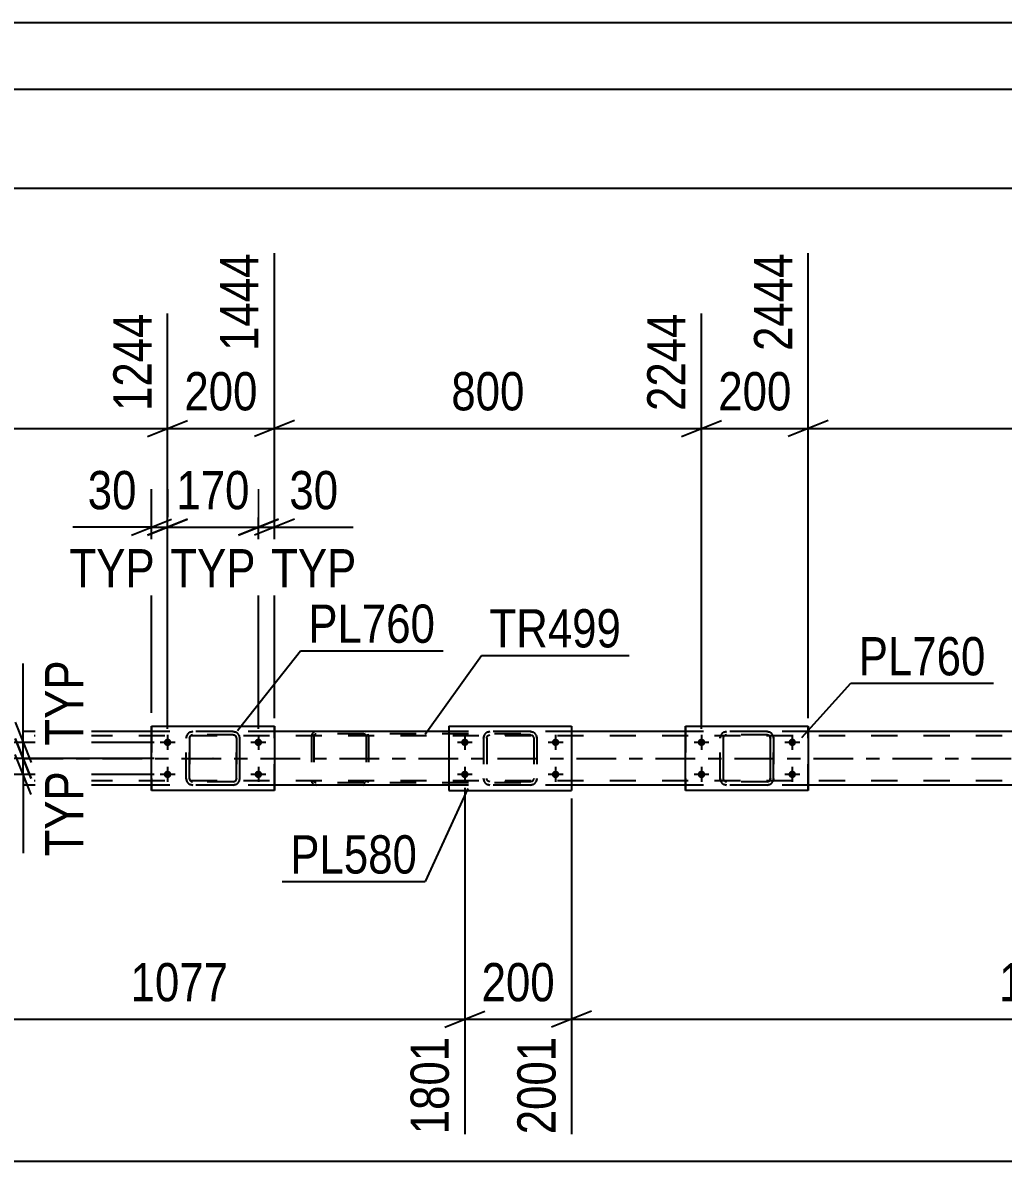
# Model space of a CAD drawing. Header units: millimetres. Extents: x -45 to 796, y -433 to 161.
# Drawn here: x 38.9 to 112.4, y 76.2 to 161.4 of the extents above; entities that cross this region are included whole.
import ezdxf

# ---------------------------------------------------------------- set-up
doc = ezdxf.new("R2010")
doc.units = ezdxf.units.MM
doc.linetypes.add('DXK_LINE_DOT2', pattern=[3.9198, 1.9599, -1.9599])
doc.linetypes.add('DXK_LINE_DOT3', pattern=[5.9187, 2.979, -0.9799, 0.9799, -0.9799])
doc.styles.add('Arial Narrow', font='ARIALN.TTF', dxfattribs={"height": 0.2})

# ---------------------------------------------------------------- blocks, each defined once
blk = doc.blocks.new('Unknown-814760973-1133')
at = {"color": 5, "linetype": 'Continuous'}
for p, q in [((795.855, 161.433), (-45.145, 161.433)), ((790.855, 156.433), (-40.145, 156.433))]:
    blk.add_line(p, q, dxfattribs=at)
blk = doc.blocks.new('Part-814760973-2598 - 2588')
at = {"color": 7, "linetype": 'DXK_LINE_DOT2'}
for p, q in [((51.445, 108.3), (51.628, 108.337)), ((51.445, 108.3), (51.449, 108.3)), ((51.633, 108.337), (51.449, 108.3)), ((54.673, 108.337), (51.628, 108.337)), ((54.668, 108.337), (54.852, 108.3)), ((54.857, 108.3), (54.673, 108.337)), ((51.148, 107.857), (51.185, 108.041)), ((51.148, 107.857), (51.153, 107.857)), ((51.148, 104.817), (51.148, 107.857)), ((51.189, 108.041), (51.153, 107.857)), ((51.153, 104.817), (51.153, 107.857)), ((51.406, 107.949), (51.388, 107.857)), ((51.393, 107.857), (51.388, 107.857)), ((51.388, 107.857), (51.388, 104.817)), ((51.393, 107.857), (51.411, 107.949)), ((51.393, 104.817), (51.393, 107.857)), ((51.459, 108.027), (51.406, 107.949)), ((51.411, 107.949), (51.463, 108.027)), ((51.536, 108.079), (51.459, 108.027)), ((51.463, 108.027), (51.541, 108.079)), ((51.628, 108.097), (51.536, 108.079)), ((51.541, 108.079), (51.633, 108.097)), ((54.673, 108.097), (51.628, 108.097)), ((54.76, 108.079), (54.668, 108.097)), ((54.673, 108.097), (54.765, 108.079)), ((54.76, 108.079), (54.765, 108.079)), ((54.838, 108.027), (54.76, 108.079)), ((54.765, 108.079), (54.843, 108.027)), ((54.89, 107.949), (54.838, 108.027)), ((54.843, 108.027), (54.895, 107.949)), ((54.908, 107.857), (54.89, 107.949)), ((54.895, 107.949), (54.913, 107.857)), ((54.913, 107.857), (54.908, 107.857)), ((54.908, 107.857), (54.908, 104.817)), ((54.913, 104.817), (54.913, 107.857)), ((55.112, 108.041), (55.148, 107.857)), ((55.153, 107.857), (55.116, 108.041)), ((55.153, 107.857), (55.148, 107.857)), ((55.148, 107.857), (55.148, 104.817)), ((55.153, 104.817), (55.153, 107.857)), ((51.153, 104.817), (51.148, 104.817)), ((51.185, 104.633), (51.148, 104.817)), ((51.153, 104.817), (51.189, 104.633)), ((51.388, 104.817), (51.393, 104.817)), ((51.388, 104.817), (51.406, 104.725)), ((51.411, 104.725), (51.393, 104.817)), ((51.406, 104.725), (51.459, 104.647)), ((51.463, 104.647), (51.411, 104.725)), ((51.445, 104.373), (51.449, 104.373)), ((51.628, 104.337), (51.445, 104.373)), ((51.449, 104.373), (51.633, 104.337)), ((51.459, 104.647), (51.536, 104.595)), ((51.541, 104.595), (51.463, 104.647)), ((51.536, 104.595), (51.628, 104.577)), ((51.633, 104.577), (51.541, 104.595)), ((54.673, 104.577), (51.628, 104.577)), ((54.673, 104.337), (51.628, 104.337)), ((54.668, 104.577), (54.76, 104.595)), ((54.852, 104.373), (54.668, 104.337)), ((54.765, 104.595), (54.673, 104.577)), ((54.673, 104.337), (54.857, 104.373)), ((54.76, 104.595), (54.838, 104.647)), ((54.76, 104.595), (54.765, 104.595)), ((54.843, 104.647), (54.765, 104.595)), ((54.838, 104.647), (54.89, 104.725)), ((54.895, 104.725), (54.843, 104.647)), ((54.89, 104.725), (54.908, 104.817)), ((54.913, 104.817), (54.895, 104.725)), ((54.908, 104.817), (54.913, 104.817)), ((55.148, 104.817), (55.112, 104.633)), ((55.116, 104.633), (55.153, 104.817)), ((55.148, 104.817), (55.153, 104.817))]:
    blk.add_line(p, q, dxfattribs=at)
at = {"color": 7, "linetype": 'DXK_LINE_DOT3'}
blk.add_line((53.156, 106.337), (53.145, 106.337), dxfattribs=at)
at = {"color": 7, "linetype": 'DXK_LINE_DOT2'}
for centre, start, end in [((51.628, 107.857), 112.5, 157.5), ((51.633, 107.857), 112.5, 157.5), ((54.668, 107.857), 22.5, 67.5), ((54.673, 107.857), 22.5, 67.5), ((51.628, 104.817), 202.5, 247.5), ((51.633, 104.817), 202.5, 247.5), ((54.668, 104.817), 292.5, 337.5), ((54.673, 104.817), 292.5, 337.5)]:
    blk.add_arc(centre, 0.48, start, end, dxfattribs=at)
blk = doc.blocks.new('Part-814760973-2596 - 2588')
at = {"color": 2, "linetype": 'Continuous'}
for p, q in [((48.553, 103.937), (48.553, 108.737)), ((48.553, 108.737), (48.553, 108.737)), ((48.553, 108.737), (57.753, 108.737)), ((57.753, 108.737), (57.753, 103.937)), ((48.553, 103.937), (48.553, 103.937)), ((57.753, 103.937), (48.553, 103.937))]:
    blk.add_line(p, q, dxfattribs=at)
at = {"color": 7, "linetype": 'DXK_LINE_DOT2'}
for p, q in [((48.553, 108.737), (48.553, 103.937)), ((48.553, 108.737), (48.553, 108.737)), ((57.753, 103.937), (57.753, 108.737)), ((48.553, 103.937), (48.553, 103.937))]:
    blk.add_line(p, q, dxfattribs=at)
blk = doc.blocks.new('Bolt-814760973-2706 - 2588')
at = {"linetype": 'Continuous'}
for points in [[(72.021, 107.257, -1), (72.021, 107.817, -1)], [(78.821, 107.257, -1), (78.821, 107.817, -1)], [(72.021, 104.857, -1), (72.021, 105.417, -1)], [(78.821, 104.857, -1), (78.821, 105.417, -1)]]:
    blk.add_hatch(color=1, dxfattribs=at).paths.add_polyline_path(points)
at = {"color": 1, "linetype": 'Continuous'}
for p, q in [((72.581, 107.537), (71.461, 107.537)), ((72.021, 108.097), (72.021, 106.977)), ((79.381, 107.537), (78.261, 107.537)), ((78.821, 108.097), (78.821, 106.977)), ((72.581, 105.137), (71.461, 105.137)), ((72.021, 105.697), (72.021, 104.577)), ((79.381, 105.137), (78.261, 105.137)), ((78.821, 105.697), (78.821, 104.577))]:
    blk.add_line(p, q, dxfattribs=at)
blk = doc.blocks.new('Part-814760973-2710 - 2588')
at = {"color": 7, "linetype": 'DXK_LINE_DOT2'}
for p, q in [((91.444, 108.3), (91.627, 108.337)), ((91.444, 108.3), (91.448, 108.3)), ((91.632, 108.337), (91.448, 108.3)), ((94.672, 108.337), (91.627, 108.337)), ((94.667, 108.337), (94.851, 108.3)), ((94.856, 108.3), (94.672, 108.337)), ((91.147, 107.857), (91.184, 108.041)), ((91.147, 107.857), (91.152, 107.857)), ((91.147, 104.817), (91.147, 107.857)), ((91.189, 108.041), (91.152, 107.857)), ((91.152, 104.817), (91.152, 107.857)), ((91.406, 107.949), (91.387, 107.857)), ((91.392, 107.857), (91.387, 107.857)), ((91.387, 107.857), (91.387, 104.817)), ((91.392, 107.857), (91.41, 107.949)), ((91.392, 104.817), (91.392, 107.857)), ((91.458, 108.027), (91.406, 107.949)), ((91.41, 107.949), (91.462, 108.027)), ((91.536, 108.079), (91.458, 108.027)), ((91.462, 108.027), (91.54, 108.079)), ((91.627, 108.097), (91.536, 108.079)), ((91.54, 108.079), (91.632, 108.097)), ((94.672, 108.097), (91.627, 108.097)), ((94.759, 108.079), (94.667, 108.097)), ((94.672, 108.097), (94.764, 108.079)), ((94.759, 108.079), (94.764, 108.079)), ((94.837, 108.027), (94.759, 108.079)), ((94.764, 108.079), (94.842, 108.027)), ((94.889, 107.949), (94.837, 108.027)), ((94.842, 108.027), (94.894, 107.949)), ((94.907, 107.857), (94.889, 107.949)), ((94.894, 107.949), (94.912, 107.857)), ((94.912, 107.857), (94.907, 107.857)), ((94.907, 107.857), (94.907, 104.817)), ((94.912, 104.817), (94.912, 107.857)), ((95.111, 108.041), (95.147, 107.857)), ((95.152, 107.857), (95.115, 108.041)), ((95.152, 107.857), (95.147, 107.857)), ((95.147, 107.857), (95.147, 104.817)), ((95.152, 104.817), (95.152, 107.857)), ((91.152, 104.817), (91.147, 104.817)), ((91.184, 104.633), (91.147, 104.817)), ((91.152, 104.817), (91.189, 104.633)), ((91.387, 104.817), (91.392, 104.817)), ((91.387, 104.817), (91.406, 104.725)), ((91.41, 104.725), (91.392, 104.817)), ((91.406, 104.725), (91.458, 104.647)), ((91.462, 104.647), (91.41, 104.725)), ((91.444, 104.373), (91.448, 104.373)), ((91.627, 104.337), (91.444, 104.373)), ((91.448, 104.373), (91.632, 104.337)), ((91.458, 104.647), (91.536, 104.595)), ((91.54, 104.595), (91.462, 104.647)), ((91.536, 104.595), (91.627, 104.577)), ((91.632, 104.577), (91.54, 104.595)), ((94.672, 104.577), (91.627, 104.577)), ((94.672, 104.337), (91.627, 104.337)), ((94.667, 104.577), (94.759, 104.595)), ((94.851, 104.373), (94.667, 104.337)), ((94.764, 104.595), (94.672, 104.577)), ((94.672, 104.337), (94.856, 104.373)), ((94.759, 104.595), (94.837, 104.647)), ((94.759, 104.595), (94.764, 104.595)), ((94.842, 104.647), (94.764, 104.595)), ((94.837, 104.647), (94.889, 104.725)), ((94.894, 104.725), (94.842, 104.647)), ((94.889, 104.725), (94.907, 104.817)), ((94.912, 104.817), (94.894, 104.725)), ((94.907, 104.817), (94.912, 104.817)), ((95.147, 104.817), (95.111, 104.633)), ((95.115, 104.633), (95.152, 104.817)), ((95.147, 104.817), (95.152, 104.817))]:
    blk.add_line(p, q, dxfattribs=at)
at = {"color": 7, "linetype": 'DXK_LINE_DOT3'}
blk.add_line((93.155, 106.337), (93.144, 106.337), dxfattribs=at)
at = {"color": 7, "linetype": 'DXK_LINE_DOT2'}
for centre, start, end in [((91.627, 107.857), 112.5, 157.5), ((91.632, 107.857), 112.5, 157.5), ((94.667, 107.857), 22.5, 67.5), ((94.672, 107.857), 22.5, 67.5), ((91.627, 104.817), 202.5, 247.5), ((91.632, 104.817), 202.5, 247.5), ((94.667, 104.817), 292.5, 337.5), ((94.672, 104.817), 292.5, 337.5)]:
    blk.add_arc(centre, 0.48, start, end, dxfattribs=at)
blk = doc.blocks.new('Part-814760973-2715 - 2588')
at = {"color": 2, "linetype": 'Continuous'}
for p, q in [((70.821, 108.737), (70.821, 103.937)), ((70.821, 108.737), (80.021, 108.737)), ((80.021, 108.737), (80.021, 103.937)), ((70.821, 103.937), (80.021, 103.937))]:
    blk.add_line(p, q, dxfattribs=at)
blk = doc.blocks.new('Bolt-814760973-2722 - 2588')
at = {"linetype": 'Continuous'}
for points in [[(49.473, 107.537), (49.479, 107.595), (49.497, 107.651), (49.526, 107.701), (49.566, 107.745), (49.613, 107.779), (49.666, 107.803), (49.724, 107.815), (49.782, 107.815), (49.84, 107.803), (49.893, 107.779), (49.94, 107.745), (49.98, 107.701), (50.009, 107.651), (50.027, 107.595), (50.033, 107.537), (50.027, 107.479), (50.009, 107.423), (49.98, 107.372), (49.94, 107.329), (49.893, 107.294), (49.84, 107.271), (49.782, 107.258), (49.724, 107.258), (49.666, 107.271), (49.613, 107.294), (49.566, 107.329), (49.526, 107.372), (49.497, 107.423), (49.479, 107.479)], [(56.273, 107.537), (56.279, 107.595), (56.297, 107.651), (56.326, 107.701), (56.366, 107.745), (56.413, 107.779), (56.466, 107.803), (56.524, 107.815), (56.582, 107.815), (56.64, 107.803), (56.693, 107.779), (56.74, 107.745), (56.78, 107.701), (56.809, 107.651), (56.827, 107.595), (56.833, 107.537), (56.827, 107.479), (56.809, 107.423), (56.78, 107.372), (56.74, 107.329), (56.693, 107.294), (56.64, 107.271), (56.582, 107.258), (56.524, 107.258), (56.466, 107.271), (56.413, 107.294), (56.366, 107.329), (56.326, 107.372), (56.297, 107.423), (56.279, 107.479)], [(49.473, 105.137), (49.479, 105.195), (49.497, 105.251), (49.526, 105.301), (49.566, 105.345), (49.613, 105.379), (49.666, 105.403), (49.724, 105.415), (49.782, 105.415), (49.84, 105.403), (49.893, 105.379), (49.94, 105.345), (49.98, 105.301), (50.009, 105.251), (50.027, 105.195), (50.033, 105.137), (50.027, 105.079), (50.009, 105.023), (49.98, 104.972), (49.94, 104.929), (49.893, 104.894), (49.84, 104.871), (49.782, 104.858), (49.724, 104.858), (49.666, 104.871), (49.613, 104.894), (49.566, 104.929), (49.526, 104.972), (49.497, 105.023), (49.479, 105.079)], [(56.273, 105.137), (56.279, 105.195), (56.297, 105.251), (56.326, 105.301), (56.366, 105.345), (56.413, 105.379), (56.466, 105.403), (56.524, 105.415), (56.582, 105.415), (56.64, 105.403), (56.693, 105.379), (56.74, 105.345), (56.78, 105.301), (56.809, 105.251), (56.827, 105.195), (56.833, 105.137), (56.827, 105.079), (56.809, 105.023), (56.78, 104.972), (56.74, 104.929), (56.693, 104.894), (56.64, 104.871), (56.582, 104.858), (56.524, 104.858), (56.466, 104.871), (56.413, 104.894), (56.366, 104.929), (56.326, 104.972), (56.297, 105.023), (56.279, 105.079)]]:
    blk.add_hatch(color=1, dxfattribs=at).paths.add_polyline_path(points)
at = {"color": 1, "linetype": 'Continuous'}
for p, q in [((50.313, 107.537), (49.193, 107.537)), ((49.753, 108.097), (49.753, 106.977)), ((57.113, 107.537), (55.993, 107.537)), ((56.553, 108.097), (56.553, 106.977)), ((50.313, 105.137), (49.193, 105.137)), ((49.753, 105.697), (49.753, 104.577)), ((57.113, 105.137), (55.993, 105.137)), ((56.553, 105.697), (56.553, 104.577))]:
    blk.add_line(p, q, dxfattribs=at)
blk = doc.blocks.new('Part-814760973-2737 - 2588')
at = {"color": 2, "linetype": 'Continuous'}
for p, q in [((88.552, 103.937), (88.552, 108.737)), ((88.552, 108.737), (88.552, 108.737)), ((88.552, 108.737), (97.752, 108.737)), ((97.752, 108.737), (97.752, 103.937)), ((88.552, 103.937), (88.552, 103.937)), ((97.752, 103.937), (88.552, 103.937))]:
    blk.add_line(p, q, dxfattribs=at)
at = {"color": 7, "linetype": 'DXK_LINE_DOT2'}
for p, q in [((88.552, 108.737), (88.552, 103.937)), ((88.552, 108.737), (88.552, 108.737)), ((97.752, 103.937), (97.752, 108.737)), ((88.552, 103.937), (88.552, 103.937))]:
    blk.add_line(p, q, dxfattribs=at)
blk = doc.blocks.new('Part-814760973-2825 - 2588')
at = {"color": 7, "linetype": 'DXK_LINE_DOT2'}
for p, q in [((73.717, 108.3), (73.901, 108.337)), ((73.901, 108.337), (73.717, 108.3)), ((76.941, 108.337), (73.901, 108.337)), ((76.941, 108.337), (77.125, 108.3)), ((77.125, 108.3), (76.941, 108.337)), ((73.421, 107.857), (73.458, 108.041)), ((73.458, 108.041), (73.421, 107.857)), ((73.421, 107.857), (73.421, 104.817)), ((73.661, 107.857), (73.679, 107.949)), ((73.661, 107.857), (73.661, 104.817)), ((73.679, 107.949), (73.731, 108.027)), ((73.731, 108.027), (73.809, 108.079)), ((73.809, 108.079), (73.901, 108.097)), ((76.941, 108.097), (73.901, 108.097)), ((76.941, 108.097), (77.033, 108.079)), ((77.033, 108.079), (77.111, 108.027)), ((77.111, 108.027), (77.163, 107.949)), ((77.163, 107.949), (77.181, 107.857)), ((77.181, 107.857), (77.181, 104.817)), ((77.385, 108.041), (77.421, 107.857)), ((77.421, 107.857), (77.385, 108.041)), ((77.421, 107.857), (77.421, 104.817)), ((73.458, 104.633), (73.421, 104.817)), ((73.421, 104.817), (73.458, 104.633)), ((73.679, 104.725), (73.661, 104.817)), ((73.731, 104.647), (73.679, 104.725)), ((73.901, 104.337), (73.717, 104.373)), ((73.717, 104.373), (73.901, 104.337)), ((73.809, 104.595), (73.731, 104.647)), ((73.901, 104.577), (73.809, 104.595)), ((76.941, 104.577), (73.901, 104.577)), ((76.941, 104.337), (73.901, 104.337)), ((77.033, 104.595), (76.941, 104.577)), ((77.125, 104.373), (76.941, 104.337)), ((76.941, 104.337), (77.125, 104.373)), ((77.111, 104.647), (77.033, 104.595)), ((77.163, 104.725), (77.111, 104.647)), ((77.181, 104.817), (77.163, 104.725)), ((77.421, 104.817), (77.385, 104.633)), ((77.385, 104.633), (77.421, 104.817))]:
    blk.add_line(p, q, dxfattribs=at)
at = {"color": 7, "linetype": 'DXK_LINE_DOT3'}
blk.add_line((75.421, 106.337), (75.421, 106.337), dxfattribs=at)
at = {"color": 7, "linetype": 'DXK_LINE_DOT2'}
for centre, start, end in [((73.901, 107.857), 112.5, 157.5), ((73.901, 107.857), 112.5, 157.5), ((76.941, 107.857), 22.5, 67.5), ((76.941, 107.857), 22.5, 67.5), ((73.901, 104.817), 202.5, 247.5), ((73.901, 104.817), 202.5, 247.5), ((76.941, 104.817), 292.5, 337.5), ((76.941, 104.817), 292.5, 337.5)]:
    blk.add_arc(centre, 0.48, start, end, dxfattribs=at)
blk = doc.blocks.new('Part-814760973-2895 - 2588')
at = {"color": 2, "linetype": 'Continuous'}
for p, q in [((48.553, 108.337), (38.953, 108.337)), ((70.821, 108.337), (57.753, 108.337)), ((88.552, 108.337), (80.021, 108.337)), ((124.982, 108.337), (97.752, 108.337)), ((48.553, 104.337), (38.953, 104.337)), ((70.821, 104.337), (57.753, 104.337)), ((88.552, 104.337), (80.021, 104.337)), ((124.982, 104.337), (97.752, 104.337))]:
    blk.add_line(p, q, dxfattribs=at)
at = {"color": 7, "linetype": 'DXK_LINE_DOT2'}
for p, q in [((57.753, 108.337), (48.553, 108.337)), ((80.021, 108.337), (70.821, 108.337)), ((97.752, 108.337), (88.552, 108.337)), ((715.922, 108.017), (38.953, 108.017)), ((715.922, 104.657), (38.953, 104.657)), ((57.753, 104.337), (48.553, 104.337)), ((80.021, 104.337), (70.821, 104.337)), ((97.752, 104.337), (88.552, 104.337))]:
    blk.add_line(p, q, dxfattribs=at)
at = {"color": 7, "linetype": 'DXK_LINE_DOT3'}
blk.add_line((38.953, 106.337), (715.922, 106.337), dxfattribs=at)
blk = doc.blocks.new('Bolt-814760973-2959 - 2588')
at = {"linetype": 'Continuous'}
for points in [[(89.472, 107.537), (89.478, 107.595), (89.496, 107.651), (89.526, 107.701), (89.565, 107.745), (89.612, 107.779), (89.666, 107.803), (89.723, 107.815), (89.781, 107.815), (89.839, 107.803), (89.892, 107.779), (89.939, 107.745), (89.979, 107.701), (90.008, 107.651), (90.026, 107.595), (90.032, 107.537), (90.026, 107.479), (90.008, 107.423), (89.979, 107.372), (89.939, 107.329), (89.892, 107.294), (89.839, 107.271), (89.781, 107.258), (89.723, 107.258), (89.666, 107.271), (89.612, 107.294), (89.565, 107.329), (89.526, 107.372), (89.496, 107.423), (89.478, 107.479)], [(96.272, 107.537), (96.278, 107.595), (96.296, 107.651), (96.326, 107.701), (96.365, 107.745), (96.412, 107.779), (96.466, 107.803), (96.523, 107.815), (96.581, 107.815), (96.639, 107.803), (96.692, 107.779), (96.739, 107.745), (96.779, 107.701), (96.808, 107.651), (96.826, 107.595), (96.832, 107.537), (96.826, 107.479), (96.808, 107.423), (96.779, 107.372), (96.739, 107.329), (96.692, 107.294), (96.639, 107.271), (96.581, 107.258), (96.523, 107.258), (96.466, 107.271), (96.412, 107.294), (96.365, 107.329), (96.326, 107.372), (96.296, 107.423), (96.278, 107.479)], [(89.472, 105.137), (89.478, 105.195), (89.496, 105.251), (89.526, 105.301), (89.565, 105.345), (89.612, 105.379), (89.666, 105.403), (89.723, 105.415), (89.781, 105.415), (89.839, 105.403), (89.892, 105.379), (89.939, 105.345), (89.979, 105.301), (90.008, 105.251), (90.026, 105.195), (90.032, 105.137), (90.026, 105.079), (90.008, 105.023), (89.979, 104.972), (89.939, 104.929), (89.892, 104.894), (89.839, 104.871), (89.781, 104.858), (89.723, 104.858), (89.666, 104.871), (89.612, 104.894), (89.565, 104.929), (89.526, 104.972), (89.496, 105.023), (89.478, 105.079)], [(96.272, 105.137), (96.278, 105.195), (96.296, 105.251), (96.326, 105.301), (96.365, 105.345), (96.412, 105.379), (96.466, 105.403), (96.523, 105.415), (96.581, 105.415), (96.639, 105.403), (96.692, 105.379), (96.739, 105.345), (96.779, 105.301), (96.808, 105.251), (96.826, 105.195), (96.832, 105.137), (96.826, 105.079), (96.808, 105.023), (96.779, 104.972), (96.739, 104.929), (96.692, 104.894), (96.639, 104.871), (96.581, 104.858), (96.523, 104.858), (96.466, 104.871), (96.412, 104.894), (96.365, 104.929), (96.326, 104.972), (96.296, 105.023), (96.278, 105.079)]]:
    blk.add_hatch(color=1, dxfattribs=at).paths.add_polyline_path(points)
at = {"color": 1, "linetype": 'Continuous'}
for p, q in [((90.312, 107.537), (89.192, 107.537)), ((89.752, 108.097), (89.752, 106.977)), ((97.112, 107.537), (95.992, 107.537)), ((96.552, 108.097), (96.552, 106.977)), ((90.312, 105.137), (89.192, 105.137)), ((89.752, 105.697), (89.752, 104.577)), ((97.112, 105.137), (95.992, 105.137)), ((96.552, 105.697), (96.552, 104.577))]:
    blk.add_line(p, q, dxfattribs=at)
blk = doc.blocks.new('Part-814760973-2975 - 2588')
at = {"color": 7, "linetype": 'DXK_LINE_DOT2'}
for p, q in [((60.881, 108.337), (60.75, 108.312)), ((76.21, 108.337), (60.881, 108.337)), ((64.587, 108.312), (64.456, 108.337)), ((60.566, 108.139), (60.54, 108.017)), ((60.54, 108.017), (60.54, 104.657)), ((60.71, 108.017), (60.723, 108.078)), ((60.71, 108.017), (60.71, 104.657)), ((60.723, 108.078), (60.76, 108.13)), ((60.76, 108.13), (60.791, 108.149)), ((60.791, 108.149), (60.816, 108.165)), ((60.816, 108.165), (60.881, 108.177)), ((76.21, 108.177), (60.881, 108.177)), ((64.456, 108.177), (64.521, 108.165)), ((64.521, 108.165), (64.577, 108.13)), ((64.577, 108.13), (64.614, 108.078)), ((64.614, 108.078), (64.627, 108.017)), ((64.627, 108.017), (64.627, 104.657)), ((64.797, 108.017), (64.771, 108.139)), ((64.797, 108.017), (64.797, 104.657)), ((60.54, 104.657), (60.566, 104.534)), ((60.723, 104.596), (60.71, 104.657)), ((60.76, 104.544), (60.723, 104.596)), ((60.75, 104.361), (60.881, 104.337)), ((60.816, 104.509), (60.76, 104.544)), ((60.881, 104.497), (60.816, 104.509)), ((76.21, 104.497), (60.881, 104.497)), ((76.21, 104.337), (60.881, 104.337)), ((64.456, 104.497), (64.521, 104.509)), ((64.456, 104.337), (64.587, 104.361)), ((64.521, 104.509), (64.546, 104.524)), ((64.546, 104.524), (64.577, 104.544)), ((64.614, 104.596), (64.577, 104.544)), ((64.627, 104.657), (64.614, 104.596)), ((64.771, 104.534), (64.797, 104.657))]:
    blk.add_line(p, q, dxfattribs=at)
for centre, start, end in [((60.868, 108.003), 110.75831, 155.68004), ((60.868, 104.671), 204.31996, 249.24168)]:
    blk.add_arc(centre, 0.331, start, end, dxfattribs=at)
blk = doc.blocks.new('StraightDimension-814760973-3057 - 2588')
at = {"color": 7, "linetype": 'Continuous'}
blk.add_line((-0.328, 149.035), (716.562, 149.035), dxfattribs=at)
blk = doc.blocks.new('StraightDimension-814760973-22960 - 2588')
at = {"color": 7, "linetype": 'Continuous'}
for p, q in [((18.063, 109.337), (18.063, 142.339)), ((49.753, 108.537), (49.753, 139.667)), ((19.563, 131.654), (16.563, 130.454)), ((48.253, 130.454), (51.253, 131.654)), ((18.063, 131.054), (49.753, 131.054))]:
    blk.add_line(p, q, dxfattribs=at)
at = {"color": 0}
blk.add_wipeout([(37.251, 131.804), (37.251, 136.004), (30.566, 136.004), (30.566, 131.804)], dxfattribs=at)
at = {"color": 3, "style": 'Arial Narrow'}
blk.add_text('800', height=2.8633, dxfattribs=at).set_placement((31.166, 132.404))
at = {"color": 0, "linetype": 'Continuous'}
blk.add_wipeout([(49.153, 140.267), (44.953, 140.267), (44.953, 131.754), (49.153, 131.754)], dxfattribs=at)
at = {"color": 3, "linetype": 'Continuous', "style": 'Arial Narrow'}
blk.add_text('1244', height=2.8633, rotation=90.00021, dxfattribs=at).set_placement((48.553, 132.354))
blk = doc.blocks.new('StraightDimension-814760973-22956 - 2588')
at = {"color": 7, "linetype": 'Continuous'}
for p, q in [((97.752, 109.337), (97.752, 144.167)), ((133.809, 112.392), (133.809, 139.667)), ((99.252, 131.654), (96.252, 130.454)), ((132.309, 130.454), (135.309, 131.654)), ((97.752, 131.054), (133.809, 131.054))]:
    blk.add_line(p, q, dxfattribs=at)
at = {"color": 0}
blk.add_wipeout([(119.123, 131.804), (119.123, 136.004), (112.438, 136.004), (112.438, 131.804)], dxfattribs=at)
at = {"color": 3, "style": 'Arial Narrow'}
blk.add_text('901', height=2.8633, dxfattribs=at).set_placement((113.038, 132.404))
at = {"color": 0, "linetype": 'Continuous'}
blk.add_wipeout([(133.209, 140.267), (129.009, 140.267), (129.009, 131.754), (133.209, 131.754)], dxfattribs=at)
at = {"color": 3, "linetype": 'Continuous', "style": 'Arial Narrow'}
blk.add_text('3345', height=2.8633, rotation=90.00021, dxfattribs=at).set_placement((132.609, 132.354))
blk = doc.blocks.new('StraightDimension-814760973-22957 - 2588')
at = {"color": 7, "linetype": 'Continuous'}
for p, q in [((97.752, 109.337), (97.752, 144.167)), ((89.752, 108.537), (89.752, 139.667)), ((88.252, 130.454), (91.252, 131.654)), ((99.252, 131.654), (96.252, 130.454)), ((89.752, 131.054), (97.752, 131.054))]:
    blk.add_line(p, q, dxfattribs=at)
at = {"color": 0}
blk.add_wipeout([(97.095, 131.804), (97.095, 136.004), (90.41, 136.004), (90.41, 131.804)], dxfattribs=at)
at = {"color": 3, "style": 'Arial Narrow'}
blk.add_text('200', height=2.8633, dxfattribs=at).set_placement((91.01, 132.404))
at = {"color": 0, "linetype": 'Continuous'}
blk.add_wipeout([(97.152, 144.767), (92.952, 144.767), (92.952, 136.254), (97.152, 136.254)], dxfattribs=at)
at = {"color": 3, "linetype": 'Continuous', "style": 'Arial Narrow'}
blk.add_text('2444', height=2.8633, rotation=90.00021, dxfattribs=at).set_placement((96.552, 136.854))
blk = doc.blocks.new('StraightDimension-814760973-3015 - 2588')
at = {"color": 7, "linetype": 'Continuous'}
blk.add_line((0.312, 76.162), (715.922, 76.162), dxfattribs=at)
blk = doc.blocks.new('StraightDimension-814760973-22958 - 2588')
at = {"color": 7, "linetype": 'Continuous'}
for p, q in [((57.753, 109.337), (57.753, 144.167)), ((89.752, 108.537), (89.752, 139.667)), ((59.253, 131.654), (56.253, 130.454)), ((88.252, 130.454), (91.252, 131.654)), ((57.753, 131.054), (89.752, 131.054))]:
    blk.add_line(p, q, dxfattribs=at)
at = {"color": 0}
blk.add_wipeout([(77.095, 131.804), (77.095, 136.004), (70.411, 136.004), (70.411, 131.804)], dxfattribs=at)
at = {"color": 3, "style": 'Arial Narrow'}
blk.add_text('800', height=2.8633, dxfattribs=at).set_placement((71.011, 132.404))
at = {"color": 0, "linetype": 'Continuous'}
blk.add_wipeout([(89.152, 140.267), (84.952, 140.267), (84.952, 131.754), (89.152, 131.754)], dxfattribs=at)
at = {"color": 3, "linetype": 'Continuous', "style": 'Arial Narrow'}
blk.add_text('2244', height=2.8633, rotation=90.00021, dxfattribs=at).set_placement((88.552, 132.354))
blk = doc.blocks.new('StraightDimension-814760973-22959 - 2588')
at = {"color": 7, "linetype": 'Continuous'}
for p, q in [((57.753, 109.337), (57.753, 144.167)), ((49.753, 108.537), (49.753, 139.667)), ((48.253, 130.454), (51.253, 131.654)), ((59.253, 131.654), (56.253, 130.454)), ((49.753, 131.054), (57.753, 131.054))]:
    blk.add_line(p, q, dxfattribs=at)
at = {"color": 0}
blk.add_wipeout([(57.095, 131.804), (57.095, 136.004), (50.411, 136.004), (50.411, 131.804)], dxfattribs=at)
at = {"color": 3, "style": 'Arial Narrow'}
blk.add_text('200', height=2.8633, dxfattribs=at).set_placement((51.011, 132.404))
at = {"color": 0, "linetype": 'Continuous'}
blk.add_wipeout([(57.153, 144.767), (52.953, 144.767), (52.953, 136.254), (57.153, 136.254)], dxfattribs=at)
at = {"color": 3, "linetype": 'Continuous', "style": 'Arial Narrow'}
blk.add_text('1444', height=2.8633, rotation=90.00021, dxfattribs=at).set_placement((56.553, 136.854))
blk = doc.blocks.new('StraightDimension-814760973-23309 - 2588')
at = {"color": 7, "linetype": 'Continuous'}
for p, q in [((38.934, 107.537), (38.934, 113.443)), ((38.934, 107.537), (38.934, 113.443)), ((38.334, 109.037), (39.534, 106.037)), ((48.753, 107.537), (36.084, 107.537)), ((39.534, 104.837), (38.334, 107.837)), ((38.934, 106.337), (38.934, 107.537)), ((48.753, 106.337), (36.084, 106.337))]:
    blk.add_line(p, q, dxfattribs=at)
at = {"color": 0, "linetype": 'Continuous'}
blk.add_wipeout([(44.034, 114.285), (39.834, 114.285), (39.834, 106.695), (44.034, 106.695)], dxfattribs=at)
at = {"color": 0}
blk.add_wipeout([(38.184, 112.918), (33.984, 112.918), (33.984, 108.062), (38.184, 108.062)], dxfattribs=at)
at = {"color": 3, "linetype": 'Continuous', "style": 'Arial Narrow'}
blk.add_text('TYP', height=2.8633, rotation=90.00021, dxfattribs=at).set_placement((43.434, 107.295))
at = {"color": 3, "style": 'Arial Narrow'}
blk.add_text('30', height=2.8633, rotation=90.00021, dxfattribs=at).set_placement((37.584, 108.662))
blk = doc.blocks.new('StraightDimension-814760973-23310 - 2588')
at = {"color": 7, "linetype": 'Continuous'}
for p, q in [((38.334, 107.837), (39.534, 104.837)), ((39.534, 103.637), (38.334, 106.637)), ((48.753, 106.337), (36.084, 106.337)), ((38.934, 105.137), (38.934, 106.337)), ((48.753, 105.137), (36.084, 105.137)), ((38.934, 105.137), (38.934, 99.231)), ((38.934, 105.137), (38.934, 99.231))]:
    blk.add_line(p, q, dxfattribs=at)
at = {"color": 0, "linetype": 'Continuous'}
blk.add_wipeout([(44.034, 105.979), (39.834, 105.978), (39.834, 98.389), (44.034, 98.389)], dxfattribs=at)
at = {"color": 0}
blk.add_wipeout([(38.184, 104.612), (33.984, 104.612), (33.984, 99.756), (38.184, 99.756)], dxfattribs=at)
at = {"color": 3, "linetype": 'Continuous', "style": 'Arial Narrow'}
blk.add_text('TYP', height=2.8633, rotation=90.00021, dxfattribs=at).set_placement((43.434, 98.989))
at = {"color": 3, "style": 'Arial Narrow'}
blk.add_text('30', height=2.8633, rotation=90.00021, dxfattribs=at).set_placement((37.584, 100.356))
blk = doc.blocks.new('StraightDimension-814760973-23333 - 2588')
at = {"color": 7, "linetype": 'Continuous'}
for p, q in [((56.553, 108.537), (56.553, 126.495)), ((57.753, 109.337), (57.753, 126.495)), ((55.053, 123.045), (58.053, 124.245)), ((59.253, 124.245), (56.253, 123.045)), ((56.553, 123.645), (57.753, 123.645)), ((57.753, 123.645), (63.659, 123.645)), ((57.753, 123.645), (63.659, 123.645))]:
    blk.add_line(p, q, dxfattribs=at)
at = {"color": 0}
blk.add_wipeout([(63.134, 124.395), (63.134, 128.595), (58.278, 128.595), (58.278, 124.395)], dxfattribs=at)
at = {"color": 0, "linetype": 'Continuous'}
blk.add_wipeout([(64.501, 118.545), (64.501, 122.745), (56.911, 122.745), (56.911, 118.545)], dxfattribs=at)
at = {"color": 3, "style": 'Arial Narrow'}
blk.add_text('30', height=2.8633, dxfattribs=at).set_placement((58.878, 124.995))
at = {"color": 3, "linetype": 'Continuous', "style": 'Arial Narrow'}
blk.add_text('TYP', height=2.8633, dxfattribs=at).set_placement((57.511, 119.145))
blk = doc.blocks.new('StraightDimension-814760973-23334 - 2588')
at = {"color": 7, "linetype": 'Continuous'}
for p, q in [((49.753, 108.537), (49.753, 126.495)), ((56.553, 108.537), (56.553, 126.495)), ((48.253, 123.045), (51.253, 124.245)), ((49.753, 123.645), (56.553, 123.645)), ((58.053, 124.245), (55.053, 123.045))]:
    blk.add_line(p, q, dxfattribs=at)
at = {"color": 0}
blk.add_wipeout([(56.496, 124.395), (56.496, 128.595), (49.811, 128.595), (49.811, 124.395)], dxfattribs=at)
at = {"color": 0, "linetype": 'Continuous'}
blk.add_wipeout([(56.948, 118.545), (56.948, 122.745), (49.359, 122.745), (49.359, 118.545)], dxfattribs=at)
at = {"color": 3, "style": 'Arial Narrow'}
blk.add_text('170', height=2.8633, dxfattribs=at).set_placement((50.411, 124.995))
at = {"color": 3, "linetype": 'Continuous', "style": 'Arial Narrow'}
blk.add_text('TYP', height=2.8633, dxfattribs=at).set_placement((49.959, 119.145))
blk = doc.blocks.new('StraightDimension-814760973-23335 - 2588')
at = {"color": 7, "linetype": 'Continuous'}
for p, q in [((48.553, 109.737), (48.553, 126.495)), ((49.753, 108.537), (49.753, 126.495)), ((48.553, 123.645), (42.647, 123.645)), ((48.553, 123.645), (42.647, 123.645)), ((47.053, 123.045), (50.053, 124.245)), ((51.253, 124.245), (48.253, 123.045)), ((48.553, 123.645), (49.753, 123.645))]:
    blk.add_line(p, q, dxfattribs=at)
at = {"color": 0}
blk.add_wipeout([(48.028, 124.395), (48.028, 128.595), (43.172, 128.595), (43.172, 124.395)], dxfattribs=at)
at = {"color": 0, "linetype": 'Continuous'}
blk.add_wipeout([(49.395, 118.545), (49.395, 122.745), (41.805, 122.745), (41.805, 118.545)], dxfattribs=at)
at = {"color": 3, "style": 'Arial Narrow'}
blk.add_text('30', height=2.8633, dxfattribs=at).set_placement((43.772, 124.995))
at = {"color": 3, "linetype": 'Continuous', "style": 'Arial Narrow'}
blk.add_text('TYP', height=2.8633, dxfattribs=at).set_placement((42.405, 119.145))
blk = doc.blocks.new('StraightDimension-814760973-23374 - 2588')
at = {"color": 7, "linetype": 'Continuous'}
for p, q in [((151.385, 104.137), (151.385, 78.18)), ((80.021, 103.337), (80.021, 78.18)), ((81.521, 87.392), (78.521, 86.192)), ((149.885, 86.192), (152.885, 87.392)), ((80.021, 86.792), (151.385, 86.792))]:
    blk.add_line(p, q, dxfattribs=at)
at = {"color": 0}
blk.add_wipeout([(119.959, 87.542), (119.959, 91.742), (111.447, 91.742), (111.447, 87.542)], dxfattribs=at)
at = {"color": 3, "style": 'Arial Narrow'}
blk.add_text('1784', height=2.8633, dxfattribs=at).set_placement((112.047, 88.142))
at = {"color": 0, "linetype": 'Continuous'}
blk.add_wipeout([(150.785, 86.092), (146.585, 86.092), (146.585, 77.58), (150.785, 77.58)], dxfattribs=at)
at = {"color": 3, "linetype": 'Continuous', "style": 'Arial Narrow'}
blk.add_text('3785', height=2.8633, rotation=90.00021, dxfattribs=at).set_placement((150.185, 78.18))
blk = doc.blocks.new('StraightDimension-814760973-23375 - 2588')
at = {"color": 7, "linetype": 'Continuous'}
for p, q in [((72.021, 104.137), (72.021, 78.18)), ((80.021, 103.337), (80.021, 78.18)), ((70.521, 86.192), (73.521, 87.392)), ((81.521, 87.392), (78.521, 86.192)), ((72.021, 86.792), (80.021, 86.792))]:
    blk.add_line(p, q, dxfattribs=at)
at = {"color": 0}
blk.add_wipeout([(79.363, 87.542), (79.363, 91.742), (72.679, 91.742), (72.679, 87.542)], dxfattribs=at)
at = {"color": 0, "linetype": 'Continuous'}
blk.add_wipeout([(79.421, 86.092), (75.221, 86.092), (75.221, 77.58), (79.421, 77.58)], dxfattribs=at)
at = {"color": 3, "style": 'Arial Narrow'}
blk.add_text('200', height=2.8633, dxfattribs=at).set_placement((73.279, 88.142))
at = {"color": 3, "linetype": 'Continuous', "style": 'Arial Narrow'}
blk.add_text('2001', height=2.8633, rotation=90.00021, dxfattribs=at).set_placement((78.821, 78.18))
blk = doc.blocks.new('StraightDimension-814760973-23376 - 2588')
at = {"color": 7, "linetype": 'Continuous'}
for p, q in [((72.021, 104.137), (72.021, 78.18)), ((29.253, 103.337), (29.253, 80.008)), ((30.753, 87.392), (27.753, 86.192)), ((70.521, 86.192), (73.521, 87.392)), ((29.253, 86.792), (72.021, 86.792))]:
    blk.add_line(p, q, dxfattribs=at)
at = {"color": 0}
blk.add_wipeout([(54.893, 87.542), (54.893, 91.742), (46.381, 91.742), (46.381, 87.542)], dxfattribs=at)
at = {"color": 3, "style": 'Arial Narrow'}
blk.add_text('1077', height=2.8633, dxfattribs=at).set_placement((46.981, 88.142))
at = {"color": 0, "linetype": 'Continuous'}
blk.add_wipeout([(71.421, 86.092), (67.221, 86.092), (67.221, 77.58), (71.421, 77.58)], dxfattribs=at)
at = {"color": 3, "linetype": 'Continuous', "style": 'Arial Narrow'}
blk.add_text('1801', height=2.8633, rotation=90.00021, dxfattribs=at).set_placement((70.821, 78.18))
blk = doc.blocks.new('Mark-814760973-2711 - 2588')
at = {"color": 30, "linetype": 'Continuous'}
for p in [(72.235, 104.09), (58.346, 97.112)]:
    blk.add_line(p, (69.05, 97.112), dxfattribs=at)
at = {"color": 0}
blk.add_wipeout([(68.45, 97.712), (68.45, 100.712), (58.946, 100.712), (58.946, 97.712)], dxfattribs=at)
blk.add_wipeout([(68.45, 97.712), (68.45, 100.712), (58.946, 100.712), (58.946, 97.712)], dxfattribs=at)
at = {"color": 3, "style": 'Arial Narrow'}
blk.add_text('PL580', height=2.8633, dxfattribs=at).set_placement((58.946, 97.712))
blk = doc.blocks.new('Mark-814760973-2733 - 2588')
at = {"color": 30, "linetype": 'Continuous'}
for p, q in [((97.264, 107.908), (100.933, 111.957)), ((100.933, 111.957), (111.637, 111.957))]:
    blk.add_line(p, q, dxfattribs=at)
at = {"color": 0}
blk.add_wipeout([(111.037, 112.557), (111.037, 115.557), (101.533, 115.557), (101.533, 112.557)], dxfattribs=at)
blk.add_wipeout([(111.037, 112.557), (111.037, 115.557), (101.533, 115.557), (101.533, 112.557)], dxfattribs=at)
at = {"color": 3, "style": 'Arial Narrow'}
blk.add_text('PL760', height=2.8633, dxfattribs=at).set_placement((101.533, 112.557))
blk = doc.blocks.new('Mark-814760973-2891 - 2588')
at = {"color": 30, "linetype": 'Continuous'}
for p, q in [((69.046, 108.155), (73.269, 114.047)), ((73.269, 114.047), (84.333, 114.047))]:
    blk.add_line(p, q, dxfattribs=at)
at = {"color": 0}
blk.add_wipeout([(83.733, 114.647), (83.733, 117.647), (73.869, 117.647), (73.869, 114.647)], dxfattribs=at)
blk.add_wipeout([(83.733, 114.647), (83.733, 117.647), (73.869, 117.647), (73.869, 114.647)], dxfattribs=at)
at = {"color": 3, "style": 'Arial Narrow'}
blk.add_text('TR499', height=2.8633, dxfattribs=at).set_placement((73.869, 114.647))
blk = doc.blocks.new('Mark-814760973-22919 - 2588')
at = {"color": 30, "linetype": 'Continuous'}
for p, q in [((55.002, 108.418), (59.698, 114.395)), ((59.698, 114.395), (70.402, 114.395))]:
    blk.add_line(p, q, dxfattribs=at)
at = {"color": 0}
blk.add_wipeout([(69.802, 114.995), (69.802, 117.995), (60.298, 117.995), (60.298, 114.995)], dxfattribs=at)
blk.add_wipeout([(69.802, 114.995), (69.802, 117.995), (60.298, 117.995), (60.298, 114.995)], dxfattribs=at)
at = {"color": 3, "style": 'Arial Narrow'}
blk.add_text('PL760', height=2.8633, dxfattribs=at).set_placement((60.298, 114.995))

msp = doc.modelspace()

# ---------------------------------------------------------------- block references
for name in ['Unknown-814760973-1133', 'Part-814760973-2895 - 2588', 'Part-814760973-2596 - 2588', 'Part-814760973-2598 - 2588', 'Part-814760973-2975 - 2588', 'Part-814760973-2715 - 2588', 'Part-814760973-2825 - 2588', 'Part-814760973-2737 - 2588', 'Part-814760973-2710 - 2588', 'Bolt-814760973-2722 - 2588', 'Bolt-814760973-2706 - 2588', 'Bolt-814760973-2959 - 2588']:
    msp.add_blockref(name, (0, 0))

# ---------------------------------------------------------------- next in the draw order: block references
for name in ['StraightDimension-814760973-3057 - 2588', 'StraightDimension-814760973-3015 - 2588']:
    msp.add_blockref(name, (0, 0))

# ---------------------------------------------------------------- next in the draw order: block references
for name in ['StraightDimension-814760973-22956 - 2588', 'StraightDimension-814760973-22960 - 2588', 'StraightDimension-814760973-23374 - 2588']:
    msp.add_blockref(name, (0, 0))

# ---------------------------------------------------------------- next in the draw order: block references
for name in ['StraightDimension-814760973-22957 - 2588', 'StraightDimension-814760973-23375 - 2588']:
    msp.add_blockref(name, (0, 0))

# ---------------------------------------------------------------- next in the draw order: block references
for name in ['StraightDimension-814760973-22958 - 2588', 'Mark-814760973-2733 - 2588']:
    msp.add_blockref(name, (0, 0))

# ---------------------------------------------------------------- next in the draw order: block references
for name in ['StraightDimension-814760973-22959 - 2588', 'Mark-814760973-2891 - 2588']:
    msp.add_blockref(name, (0, 0))

# ---------------------------------------------------------------- next in the draw order: block references
for name in ['StraightDimension-814760973-23333 - 2588', 'StraightDimension-814760973-23309 - 2588']:
    msp.add_blockref(name, (0, 0))

# ---------------------------------------------------------------- next in the draw order: block references
for name in ['StraightDimension-814760973-23334 - 2588', 'StraightDimension-814760973-23310 - 2588']:
    msp.add_blockref(name, (0, 0))

# ---------------------------------------------------------------- next in the draw order: block references
for name in ['StraightDimension-814760973-23335 - 2588', 'Mark-814760973-22919 - 2588', 'StraightDimension-814760973-23376 - 2588']:
    msp.add_blockref(name, (0, 0))

# ---------------------------------------------------------------- next in the draw order: block references
msp.add_blockref('Mark-814760973-2711 - 2588', (0, 0))

doc.saveas('drawing.dxf')
